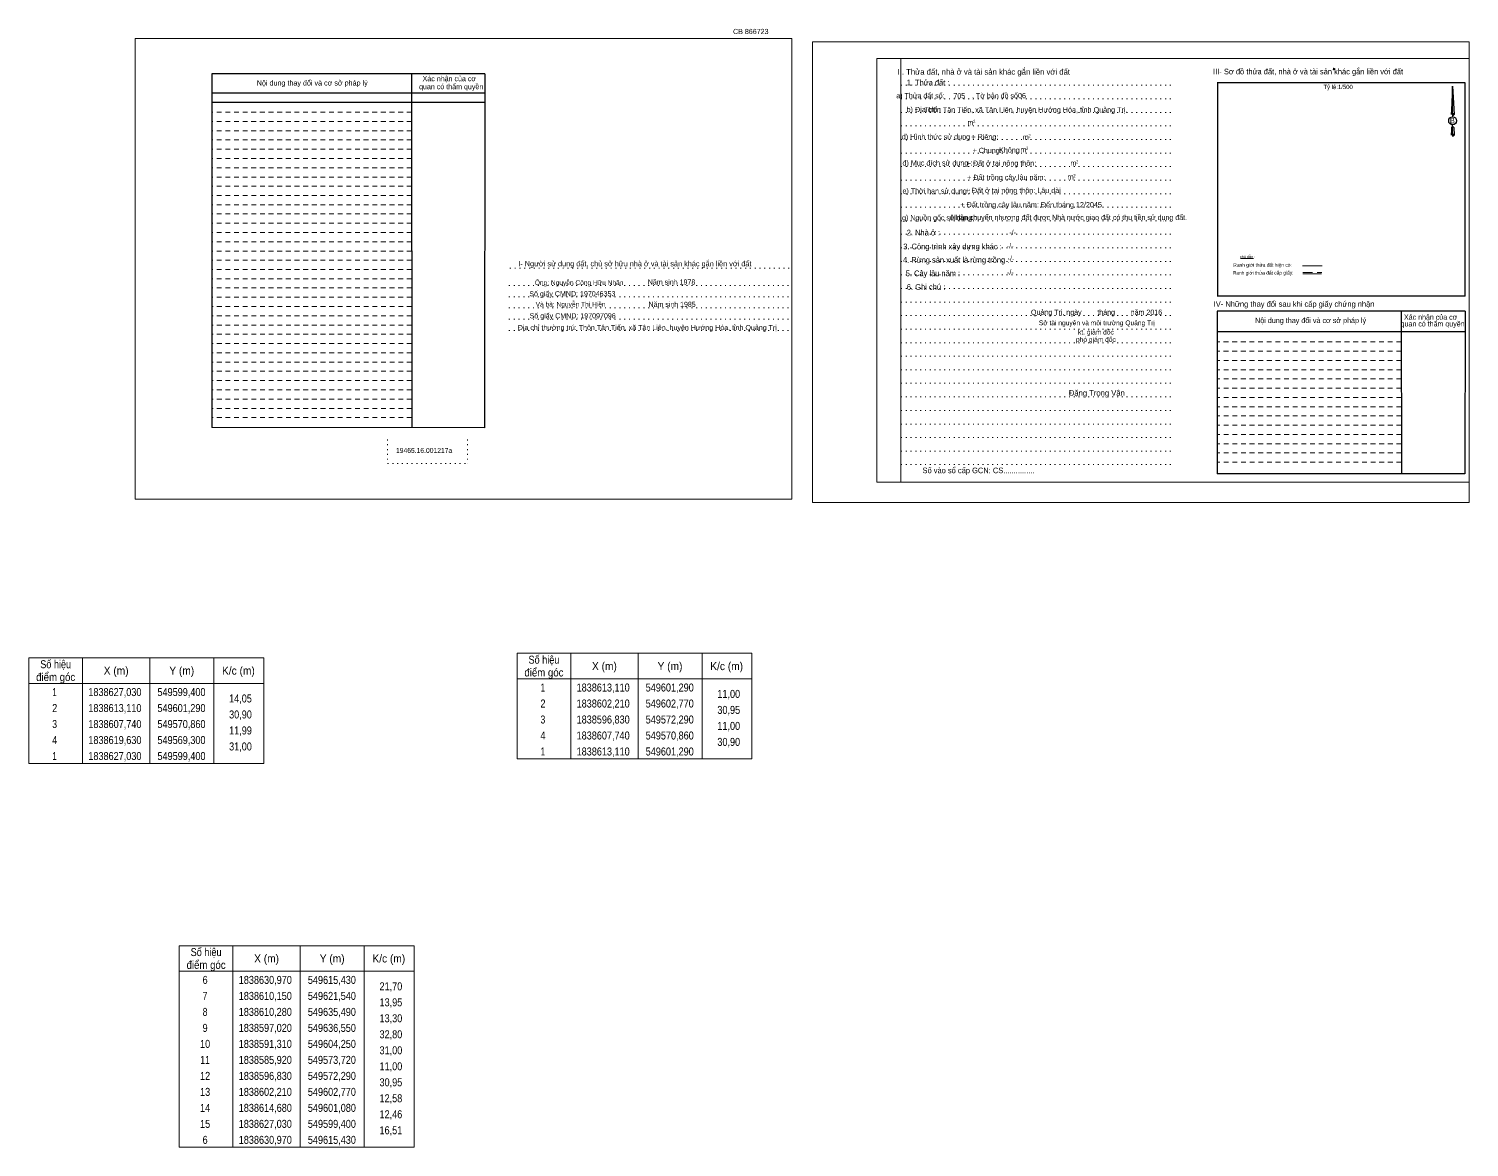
# Model space of a CAD drawing. Header units: metres. Extents: x 549048 to 550232, y 1838340 to 1838900.
# Drawn here: x 549781.6 to 550231.7, y 1838339.5 to 1838689.2 of the extents above; entities that cross this region are included whole.
import ezdxf
from ezdxf.enums import TextEntityAlignment as Align

# ---------------------------------------------------------------- set-up
doc = ezdxf.new("R2010")
doc.units = ezdxf.units.M
doc.header["$PDMODE"] = 32
doc.header["$PDSIZE"] = 0.5
for name, pattern in [('DOTTED', [1.5, 0.3, -1.2]), ('MEDIUM_DASHED', [4.5, 3, -1.5]), ('SHORT_DASHED', [2.7, 1.5, -1.2])]:
    doc.linetypes.add(name, pattern=pattern)
for name, color, linetype, lineweight in [('1', 7, 'DOTTED', 13), ('18', 7, 'Continuous', 25), ('2', 7, 'SHORT_DASHED', 13), ('28', 7, 'Continuous', 13), ('55', 7, 'Continuous', 13), ('63', 7, 'Continuous', 13)]:
    doc.layers.add(name, color=color, linetype=linetype, lineweight=lineweight)
doc.layers.add('40', color=7, linetype='Continuous')

msp = doc.modelspace()

# ---------------------------------------------------------------- linework, layer by layer
at = {"layer": '1', "linetype": 'Continuous'}
for p, q in [((550046.57, 1838679.93), (550231.67, 1838679.93)), ((550046.57, 1838679.93), (550046.57, 1838547.43)), ((550231.67, 1838679.93), (550231.67, 1838546.31)), ((550046.57, 1838547.43), (550231.67, 1838547.43))]:
    msp.add_line(p, q, dxfattribs=at)
at = {"layer": '1'}
for p, q in [((550054.07, 1838679.93), (550054.07, 1838547.43)), ((550054.07, 1838679.93), (550054.07, 1838547.43)), ((550054.13, 1838671.53), (550138.67, 1838671.53)), ((550054.13, 1838667.29), (550138.67, 1838667.29)), ((550054.13, 1838663.05), (550138.67, 1838663.05)), ((550054.13, 1838658.83), (550138.67, 1838658.83)), ((550054.13, 1838654.59), (550138.67, 1838654.59)), ((550054.13, 1838650.35), (550138.67, 1838650.35)), ((550054.13, 1838646.11), (550138.67, 1838646.11)), ((550054.13, 1838641.89), (550138.67, 1838641.89)), ((550054.13, 1838637.63), (550138.67, 1838637.63)), ((550054.13, 1838633.41), (550138.67, 1838633.41)), ((550054.13, 1838629.17), (550138.67, 1838629.17)), ((550054.13, 1838624.93), (550138.67, 1838624.93)), ((550054.13, 1838620.69), (550138.67, 1838620.69)), ((549931.91, 1838614.31), (550019.97, 1838614.31)), ((550054.13, 1838616.47), (550138.67, 1838616.47)), ((549931.63, 1838608.91), (550019.67, 1838608.91)), ((550054.13, 1838612.23), (550138.67, 1838612.23)), ((549931.63, 1838605.41), (550019.67, 1838605.41)), ((550054.13, 1838607.99), (550138.67, 1838607.99)), ((549931.63, 1838601.91), (550019.67, 1838601.91)), ((550054.13, 1838603.75), (550138.67, 1838603.75)), ((549931.63, 1838598.41), (550019.67, 1838598.41)), ((550054.13, 1838599.51), (550138.67, 1838599.51)), ((550054.13, 1838595.29), (550138.67, 1838595.29)), ((549931.63, 1838594.91), (550019.67, 1838594.91)), ((550054.13, 1838591.05), (550138.67, 1838591.05)), ((550054.13, 1838586.81), (550138.67, 1838586.81)), ((550054.13, 1838582.57), (550138.67, 1838582.57)), ((550054.13, 1838578.35), (550138.67, 1838578.35)), ((550054.13, 1838574.11), (550138.67, 1838574.11)), ((550054.13, 1838569.87), (550138.67, 1838569.87)), ((550054.13, 1838565.63), (550138.67, 1838565.63)), ((549893.69, 1838560.79), (549893.69, 1838553.27)), ((549918.67, 1838560.79), (549918.67, 1838553.27)), ((550054.13, 1838561.41), (550138.67, 1838561.41)), ((550054.13, 1838557.17), (550138.67, 1838557.17)), ((549893.69, 1838553.27), (549918.67, 1838553.27)), ((550054.13, 1838552.93), (550138.67, 1838552.93))]:
    msp.add_line(p, q, dxfattribs=at)
at = {"layer": '1', "linetype": 'Continuous'}
for points in [[(549814.79, 1838542.13), (550019.99, 1838542.13), (550019.99, 1838686.13), (549814.79, 1838686.13)], [(549814.79, 1838686.13), (550019.99, 1838686.13), (550019.99, 1838542.13), (549814.79, 1838542.13)], [(549814.79, 1838542.13), (550019.99, 1838542.13), (550019.99, 1838686.13), (549814.79, 1838686.13)], [(550026.47, 1838541.13), (550231.67, 1838541.13), (550231.67, 1838685.13), (550026.47, 1838685.13)], [(550054.07, 1838679.93), (550231.67, 1838679.93), (550231.67, 1838547.43), (550054.07, 1838547.43)]]:
    msp.add_lwpolyline(points, close=True, dxfattribs=at)
at = {"layer": '18'}
for p, q in [((550226.47, 1838671.23), (550226.95, 1838662.39)), ((550226.47, 1838671.23), (550226.95, 1838662.39)), ((550226.47, 1838671.23), (550226.95, 1838662.39)), ((550226.09, 1838663.77), (550226.01, 1838662.41)), ((550226.47, 1838662.69), (550226.47, 1838662.35)), ((550226.47, 1838662.35), (550226.47, 1838662.09)), ((550226.47, 1838662.09), (550226.47, 1838661.75)), ((550226.47, 1838662.09), (550226.47, 1838661.75)), ((550226.47, 1838662.09), (550226.47, 1838661.75)), ((550226.47, 1838658.77), (550226.47, 1838659.17)), ((550226.47, 1838658.77), (550226.47, 1838659.17)), ((550226.47, 1838658.77), (550226.47, 1838659.17)), ((550226.47, 1838658.77), (550226.83, 1838658.29)), ((550226.47, 1838658.77), (550226.83, 1838658.29)), ((550226.47, 1838658.77), (550226.83, 1838658.29)), ((550226.83, 1838658.29), (550226.95, 1838655.97)), ((550226.83, 1838658.29), (550226.95, 1838655.97)), ((550226.83, 1838658.29), (550226.95, 1838655.97)), ((550226.95, 1838662.39), (550226.95, 1838662.41)), ((550226.47, 1838656.27), (550226.47, 1838655.93)), ((550226.47, 1838655.93), (550226.47, 1838655.67)), ((550226.95, 1838655.97), (550226.95, 1838655.99))]:
    msp.add_line(p, q, dxfattribs=at)
for points in [[(550226.47, 1838662.69), (550226.47, 1838671.23), (550226.09, 1838663.77)], [(550226.47, 1838656.27), (550226.47, 1838658.77), (550226.15, 1838658.29), (550226.09, 1838657.35), (550226.01, 1838655.99)]]:
    msp.add_lwpolyline(points, dxfattribs=at)
for centre, start_param, end_param in [((550226.494, 1838662.368), 1.5707963, 3.074452), ((550226.494, 1838662.368), 0.0671406, 1.5707963), ((550226.494, 1838662.368), 4.712389, 6.2831853), ((550226.494, 1838655.948), 2.4910694, 3.0742784), ((550226.494, 1838655.948), 1.5707963, 2.4910694), ((550226.494, 1838655.948), 0.0671406, 1.5707963), ((550226.494, 1838655.948), 4.712389, 6.2831853)]:
    msp.add_ellipse(centre, major_axis=(0.454, 0), ratio=0.655448, start_param=start_param, end_param=end_param, dxfattribs=at)
msp.add_ellipse((550226.494, 1838660.43), major_axis=(0, 1.258), ratio=0.983453, dxfattribs=at)
at = {"layer": '2', "linetype": 'Continuous', "lineweight": 25}
for p, q in [((549924.05, 1838675.09), (549838.79, 1838675.09)), ((549838.79, 1838675.09), (549838.79, 1838564.57)), ((549901.21, 1838675.09), (549901.25, 1838564.49)), ((549924.05, 1838669.05), (549838.89, 1838669.05)), ((549924.05, 1838666.17), (549838.89, 1838666.17))]:
    msp.add_line(p, q, dxfattribs=at)
at = {"layer": '2'}
for p, q in [((549901.21, 1838663.11), (549838.77, 1838663.11)), ((549901.21, 1838660.21), (549838.77, 1838660.21)), ((549901.21, 1838660.21), (549838.79, 1838660.21)), ((549901.21, 1838657.31), (549838.79, 1838657.31)), ((549901.21, 1838654.43), (549838.79, 1838654.43)), ((549901.21, 1838651.53), (549838.79, 1838651.53)), ((549901.21, 1838648.63), (549838.79, 1838648.63)), ((549901.21, 1838645.75), (549838.79, 1838645.75)), ((549901.23, 1838642.85), (549838.79, 1838642.85)), ((549901.23, 1838639.97), (549838.79, 1838639.97)), ((549901.23, 1838637.07), (549838.79, 1838637.07)), ((549901.23, 1838634.17), (549838.79, 1838634.17)), ((549901.23, 1838631.29), (549838.79, 1838631.29)), ((549901.23, 1838628.39), (549838.79, 1838628.39)), ((549901.23, 1838625.49), (549838.79, 1838625.49)), ((549901.23, 1838622.61), (549838.79, 1838622.61)), ((549901.23, 1838619.71), (549838.79, 1838619.71)), ((549901.23, 1838616.83), (549838.79, 1838616.83)), ((549901.23, 1838613.93), (549838.79, 1838613.93)), ((549901.23, 1838611.03), (549838.79, 1838611.03)), ((549901.23, 1838608.15), (549838.79, 1838608.15)), ((549901.23, 1838605.25), (549838.79, 1838605.25)), ((549901.25, 1838602.35), (549838.79, 1838602.35)), ((549901.25, 1838599.47), (549838.79, 1838599.47)), ((549901.25, 1838596.57), (549838.79, 1838596.57)), ((549901.25, 1838593.67), (549838.79, 1838593.67)), ((549901.25, 1838590.79), (549838.79, 1838590.79)), ((549901.25, 1838587.89), (549838.79, 1838587.89)), ((550210.43, 1838588.39), (550152.87, 1838588.39)), ((549901.25, 1838585.01), (549838.79, 1838585.01)), ((549901.25, 1838582.11), (549838.79, 1838582.11)), ((550210.45, 1838585.51), (550152.87, 1838585.51)), ((550210.45, 1838582.61), (550152.87, 1838582.61)), ((549901.25, 1838579.21), (549838.79, 1838579.21)), ((550210.45, 1838579.71), (550152.87, 1838579.71)), ((549901.25, 1838576.33), (549838.79, 1838576.33)), ((549901.25, 1838573.43), (549838.79, 1838573.43)), ((550210.45, 1838576.83), (550152.87, 1838576.83)), ((550210.45, 1838573.93), (550152.87, 1838573.93)), ((549901.25, 1838570.53), (549838.79, 1838570.53)), ((550210.45, 1838571.03), (550152.87, 1838571.03)), ((550210.47, 1838568.15), (550152.87, 1838568.15)), ((549901.25, 1838567.65), (549838.79, 1838567.65)), ((550210.47, 1838565.25), (550152.87, 1838565.25)), ((550210.47, 1838562.37), (550152.87, 1838562.37)), ((550210.47, 1838559.47), (550152.87, 1838559.47)), ((550210.47, 1838556.57), (550152.87, 1838556.57)), ((550210.49, 1838553.69), (550152.87, 1838553.69))]:
    msp.add_line(p, q, dxfattribs=at)
at = {"layer": '2', "linetype": 'Continuous', "lineweight": 25}
msp.add_lwpolyline([(549924.05, 1838675.09), (549924.01, 1838564.45), (549838.79, 1838564.57)], dxfattribs=at)
at = {"layer": '28', "lineweight": 25}
for p, q in [((550153.01, 1838672.49), (550153.01, 1838605.85)), ((550230.45, 1838605.63), (550152.93, 1838605.63)), ((550210.43, 1838600.93), (550210.49, 1838550.05)), ((550230.39, 1838600.93), (550230.35, 1838550.05)), ((550230.37, 1838594.47), (550152.87, 1838594.47)), ((550230.35, 1838550.05), (550152.87, 1838550.05))]:
    msp.add_line(p, q, dxfattribs=at)
at = {"layer": '28', "linetype": 'SHORT_DASHED'}
msp.add_line((550210.43, 1838591.29), (550152.87, 1838591.29), dxfattribs=at)
at = {"layer": '28', "lineweight": 25}
for points in [[(550230.45, 1838605.63), (550230.45, 1838672.27), (550152.93, 1838672.27)], [(550230.39, 1838600.93), (550152.87, 1838600.93), (550152.87, 1838550.05)]]:
    msp.add_lwpolyline(points, dxfattribs=at)
at = {"layer": '28'}
msp.add_point((550189.41, 1838676.59), dxfattribs=at)
at = {"layer": '55'}
for p, q in [((550160.23, 1838617.33), (550164.27, 1838617.39)), ((550179.61, 1838615.07), (550185.71, 1838615.07)), ((550179.67, 1838612.59), (550185.53, 1838612.59)), ((550179.67, 1838612.59), (550185.53, 1838612.59))]:
    msp.add_line(p, q, dxfattribs=at)
at = {"layer": '55', "linetype": 'MEDIUM_DASHED'}
msp.add_line((550179.67, 1838613.03), (550185.67, 1838613.03), dxfattribs=at)
at = {"layer": '63'}
for p, q in [((549798.38, 1838492.53), (549798.38, 1838459.53)), ((549819.38, 1838492.53), (549819.38, 1838459.53)), ((549839.38, 1838492.53), (549839.38, 1838459.53)), ((549950.95, 1838493.95), (549950.95, 1838460.95)), ((549971.95, 1838493.95), (549971.95, 1838460.95)), ((549991.95, 1838493.95), (549991.95, 1838460.95)), ((549781.58, 1838484.53), (549854.98, 1838484.53)), ((549934.15, 1838485.95), (550007.55, 1838485.95)), ((549845.38, 1838402.54), (549845.38, 1838339.54)), ((549866.38, 1838402.54), (549866.38, 1838339.54)), ((549886.38, 1838402.54), (549886.38, 1838339.54)), ((549828.58, 1838394.54), (549901.98, 1838394.54))]:
    msp.add_line(p, q, dxfattribs=at)
for points in [[(549781.58, 1838492.53), (549854.98, 1838492.53), (549854.98, 1838459.53), (549781.58, 1838459.53)], [(549934.15, 1838493.95), (550007.55, 1838493.95), (550007.55, 1838460.95), (549934.15, 1838460.95)], [(549828.58, 1838402.54), (549901.98, 1838402.54), (549901.98, 1838339.54), (549828.58, 1838339.54)]]:
    msp.add_lwpolyline(points, close=True, dxfattribs=at)

# ---------------------------------------------------------------- texts
at = {"layer": '18'}
for s, height, p in [('II. Thửa đất, nhà ở và tài sản khác gắn liền với đất', 1.8, (550079.99, 1838674.83)), ('Sở tài nguyên và môi trường Quảng Trị', 1.5, (550115.32, 1838596.51)), ('kt. giám đốc', 1.5, (550115.03, 1838593.61)), ('phó giám đốc', 1.5, (550115.02, 1838591.3)), ('Đặng Trọng Vân', 1.782, (550115.315, 1838574.45))]:
    msp.add_text(s, height=height, dxfattribs=at).set_placement(p, align=Align.CENTER)
for s, height, width, p in [('1. Thửa đất :', 1.8, 0.85, (550062.575, 1838671.47)), ('a) Thửa đất số:              , Tờ bản đồ số : ', 1.65, 0.8, (550072.57, 1838667.46)), ('705', 1.65, 0.8, (550072.33, 1838667.41)), ('06', 1.65, 0.8, (550091.93, 1838667.47)), ('b) Địa chỉ : ', 1.65, 0.9, (550061.57, 1838663.13)), (' Thôn Tân Tiến, xã Tân Liên, huyện Hướng Hóa, tỉnh Quảng Trị.', 1.65, 0.85, (550092.865, 1838663.03)), (' m', 1.65, 0.85, (550075.525, 1838659.04)), ('2', 1, 0.75, (550077.015, 1838659.74)), ('B', 1.728, 0.85, (550226.415, 1838659.61)), ('d) Hình thức sử dụng :', 1.65, 0.85, (550065.665, 1838654.61)), ('+ Riêng: ', 1.65, 0.85, (550080.635, 1838654.57)), (' m', 1.65, 0.85, (550092.785, 1838654.51)), ('2', 1, 0.75, (550094.295, 1838655.23)), ('       + Chung:', 1.65, 0.8, (550078.905, 1838650.33)), ('Không', 1.65, 0.85, (550088.005, 1838650.45)), (' m', 1.65, 0.85, (550092.045, 1838650.61)), ('2', 1, 0.75, (550093.555, 1838651.33)), ('đ) Mục đích sử dụng :', 1.65, 0.85, (550065.495, 1838646.43)), ('+ Đất ở tại nông thôn:', 1.65, 0.85, (550085.535, 1838646.35)), (' m', 1.65, 0.85, (550107.665, 1838646.39)), ('2', 1, 0.75, (550109.175, 1838647.09)), ('+ Đất trồng cây lâu năm:', 1.65, 0.85, (550087.02, 1838641.91)), (' m', 1.65, 0.85, (550106.825, 1838642.06)), ('2', 1, 0.75, (550108.335, 1838642.76)), ('e) Thời hạn sử dụng :', 1.65, 0.8, (550065.26, 1838637.67)), ('+ Đất ở tại nông thôn: Lâu dài', 1.65, 0.85, (550089.2, 1838637.82)), ('g) Nguồn gốc sử dụng :', 1.65, 0.8, (550066.05, 1838629.31)), ('+ Đất trồng cây lâu năm: Đến tháng 12/2045', 1.65, 0.85, (550094.805, 1838633.37)), ('Nhận chuyển nhượng đất được Nhà nước giao đất có thu tiền sử dụng đất.', 1.65, 0.8, (550106.61, 1838629.39)), ('2. Nhà ở :', 1.8, 0.85, (550061.105, 1838624.57)), ('3. Công trình xây dựng khác :', 1.8, 0.85, (550070.22, 1838620.23)), ('4. Rừng sản xuất là rừng trồng :', 1.8, 0.85, (550071.355, 1838616.03)), ('5. Cây lâu năm :', 1.8, 0.85, (550064.1, 1838611.83)), ('6. Ghi chú :', 1.8, 0.9, (550061.945, 1838607.57)), ('Quảng Trị, ngày        tháng        năm 2016', 1.65, 0.8, (550115.225, 1838599.75)), ('19465.16.001217a', 1.55, 0.85, (549905.105, 1838556.59)), ('Số vào sổ cấp GCN: CS...............', 1.75, 0.8, (550078.34, 1838550.25))]:
    msp.add_text(s, height=height, dxfattribs=dict(at, width=width)).set_placement(p, align=Align.CENTER)
at = {"layer": '2'}
for s, height, width, p in [('Nội dung thay đổi và cơ sở pháp lý', 1.63, 0.9, (549870.15, 1838671.45)), ('Nội dung thay đổi và cơ sở pháp lý', 1.63, 0.9, (549870.15, 1838671.45)), (' quan có thẩm quyền', 1.63, 0.85, (549913.255, 1838670.29)), (' quan có thẩm quyền', 1.63, 0.85, (549913.255, 1838670.29)), ('Xác nhận của cơ', 1.63, 0.85, (549912.985, 1838672.79)), ('Xác nhận của cơ', 1.63, 0.85, (549912.985, 1838672.79)), ('Tỷ lệ:1/500', 1.35, 0.9, (550190.71, 1838670.33))]:
    msp.add_text(s, height=height, dxfattribs=dict(at, width=width)).set_placement(p, align=Align.CENTER)
at = {"layer": '28'}
for s, height, p in [('III- Sơ đồ thửa đất, nhà ở và tài sản khác gắn liền với đất', 1.75, (550181.33, 1838674.95)), ('I- Người sử dụng đất, chủ sở hữu nhà ở và tài sản khác gắn liền với đất', 1.653, (549970.955, 1838614.93)), ('Ông: Nguyễn Công Hữu Nhân', 1.49, (549953.535, 1838609.08)), ('Và bà: Nguyễn Thị Hiền', 1.49, (549950.88, 1838602.33)), ('IV- Những thay đổi sau khi cấp giấy chứng nhận', 1.75, (550176.955, 1838602.27))]:
    msp.add_text(s, height=height, dxfattribs=at).set_placement(p, align=Align.CENTER)
for s, height, width, p in [('-/-', 1.65, 0.85, (550088.225, 1838620.49)), ('-/-', 1.65, 0.85, (550088.985, 1838624.67)), ('-/-', 1.65, 0.85, (550088.485, 1838616.53)), ('-/-', 1.65, 0.85, (550088.285, 1838612.21)), ('Năm sinh 1978', 1.61, 0.9, (549982.42, 1838609.22)), ('Số giấy CMND: 197046353', 1.61, 0.9, (549951.43, 1838605.55)), ('Số giấy CMND: 197097096', 1.61, 0.9, (549951.52, 1838598.66)), ('Năm sinh 1985', 1.61, 0.85, (549982.605, 1838602.23)), ('Xác nhận của cơ', 1.65, 0.8, (550219.625, 1838598.23)), ('Địa chỉ thường trú: Thôn Tân Tiến, xã Tân Liên, huyện Hướng Hóa, tỉnh Quảng Trị', 1.61, 0.9, (549974.86, 1838594.98)), ('Nội dung thay đổi và cơ sở pháp lý', 1.65, 0.85, (550182.12, 1838597.19)), (' quan có thẩm quyền', 1.65, 0.8, (550219.935, 1838596.13))]:
    msp.add_text(s, height=height, dxfattribs=dict(at, width=width)).set_placement(p, align=Align.CENTER)
at = {"layer": '40', "width": 0.85}
msp.add_text('CB 866723', height=1.63, dxfattribs=at).set_placement((550007.19, 1838687.53), align=Align.CENTER)
at = {"layer": '55'}
msp.add_text('chú dẫn :', height=0.8282, rotation=359.974, dxfattribs=at).set_placement((550162.39, 1838617.529), align=Align.CENTER)
at = {"layer": '55', "width": 0.8}
for s, height, p in [('Ranh giới thửa đất cấp giấy:', 1.123, (550167.299, 1838612.328)), ('Ranh giới thửa đất hiện có:', 1.128, (550167.099, 1838614.788))]:
    msp.add_text(s, height=height, rotation=0.135, dxfattribs=at).set_placement(p, align=Align.CENTER)
at = {"layer": '63'}
for s, width, p in [('Số hiệu', 0.85, (549789.98, 1838489.28)), ('Số hiệu', 0.85, (549942.55, 1838490.7)), ('điểm góc', 0.9, (549789.98, 1838485.28)), ('X (m)', 0.95, (549808.88, 1838487.28)), ('Y (m)', 0.95, (549829.375, 1838487.28)), ('K/c (m)', 0.95, (549847.08, 1838487.28)), ('điểm góc', 0.9, (549942.55, 1838486.7)), ('X (m)', 0.95, (549961.45, 1838488.7)), ('Y (m)', 0.95, (549981.945, 1838488.7)), ('K/c (m)', 0.95, (549999.65, 1838488.7)), (' 1', 0.75, (549789.275, 1838480.58)), ('1838627,030', 0.85, (549808.48, 1838480.58)), ('549599,400', 0.85, (549829.285, 1838480.58)), (' 1', 0.75, (549941.845, 1838482)), ('1838613,110', 0.85, (549961.05, 1838482)), ('549601,290', 0.85, (549981.855, 1838482)), (' 2', 0.85, (549941.85, 1838477)), ('1838602,210', 0.85, (549961.05, 1838477)), ('549602,770', 0.85, (549981.855, 1838477)), (' 2', 0.85, (549789.28, 1838475.58)), ('1838613,110', 0.85, (549808.48, 1838475.58)), ('549601,290', 0.85, (549829.285, 1838475.58)), (' 3', 0.8, (549941.85, 1838472)), ('1838596,830', 0.85, (549961.05, 1838472)), ('549572,290', 0.85, (549981.855, 1838472)), (' 3', 0.8, (549789.28, 1838470.58)), ('1838607,740', 0.85, (549808.48, 1838470.58)), ('549570,860', 0.85, (549829.285, 1838470.58)), (' 4', 0.85, (549941.845, 1838467)), ('1838607,740', 0.85, (549961.05, 1838467)), ('549570,860', 0.85, (549981.855, 1838467)), (' 4', 0.85, (549789.275, 1838465.58)), ('1838619,630', 0.85, (549808.48, 1838465.58)), ('549569,300', 0.85, (549829.285, 1838465.58)), (' 1', 0.75, (549789.275, 1838460.58)), ('1838627,030', 0.85, (549808.48, 1838460.58)), ('549599,400', 0.85, (549829.285, 1838460.58)), (' 1', 0.75, (549941.845, 1838462)), ('1838613,110', 0.85, (549961.05, 1838462)), ('549601,290', 0.85, (549981.855, 1838462)), ('Số hiệu', 0.85, (549836.98, 1838399.29)), ('điểm góc', 0.9, (549836.98, 1838395.29)), ('X (m)', 0.95, (549855.88, 1838397.29)), ('Y (m)', 0.95, (549876.375, 1838397.29)), ('K/c (m)', 0.95, (549894.08, 1838397.29)), (' 6', 0.85, (549836.28, 1838390.59)), ('1838630,970', 0.85, (549855.48, 1838390.59)), ('549615,430', 0.85, (549876.285, 1838390.59)), ('1838610,150', 0.85, (549855.48, 1838385.59)), ('549621,540', 0.85, (549876.285, 1838385.59)), (' 7', 0.8, (549836.28, 1838385.59)), (' 8', 0.8, (549836.28, 1838380.59)), ('1838610,280', 0.85, (549855.48, 1838380.59)), ('549635,490', 0.85, (549876.285, 1838380.59)), (' 9', 0.85, (549836.275, 1838375.59)), ('1838597,020', 0.85, (549855.48, 1838375.59)), ('549636,550', 0.85, (549876.285, 1838375.59)), (' 10', 0.85, (549836.275, 1838370.59)), ('1838591,310', 0.85, (549855.48, 1838370.59)), ('549604,250', 0.85, (549876.285, 1838370.59)), (' 11', 0.8, (549836.275, 1838365.59)), ('1838585,920', 0.85, (549855.48, 1838365.59)), ('549573,720', 0.85, (549876.285, 1838365.59)), (' 12', 0.85, (549836.28, 1838360.59)), ('1838596,830', 0.85, (549855.48, 1838360.59)), ('549572,290', 0.85, (549876.285, 1838360.59)), (' 13', 0.85, (549836.28, 1838355.59)), ('1838602,210', 0.85, (549855.48, 1838355.59)), ('549602,770', 0.85, (549876.285, 1838355.59)), (' 14', 0.85, (549836.275, 1838350.59)), ('1838614,680', 0.85, (549855.48, 1838350.59)), ('549601,080', 0.85, (549876.285, 1838350.59)), (' 15', 0.85, (549836.28, 1838345.59)), ('1838627,030', 0.85, (549855.48, 1838345.59)), ('549599,400', 0.85, (549876.285, 1838345.59)), (' 6', 0.85, (549836.28, 1838340.59)), ('1838630,970', 0.85, (549855.48, 1838340.59)), ('549615,430', 0.85, (549876.285, 1838340.59))]:
    msp.add_text(s, height=2.5, dxfattribs=dict(at, width=width)).set_placement(p, align=Align.CENTER)
at = {"layer": '63', "width": 0.85}
for s, p in [('14,05', (549851.28, 1838478.58)), ('11,00', (550003.85, 1838480)), ('30,90', (549851.28, 1838473.58)), ('30,95', (550003.85, 1838475)), ('11,99', (549851.28, 1838468.58)), ('11,00', (550003.85, 1838470)), ('31,00', (549851.28, 1838463.58)), ('30,90', (550003.85, 1838465)), ('21,70', (549898.28, 1838388.59)), ('13,95', (549898.28, 1838383.59)), ('13,30', (549898.28, 1838378.59)), ('32,80', (549898.28, 1838373.59)), ('31,00', (549898.28, 1838368.59)), ('11,00', (549898.28, 1838363.59)), ('30,95', (549898.28, 1838358.59)), ('12,58', (549898.28, 1838353.59)), ('12,46', (549898.28, 1838348.59)), ('16,51', (549898.28, 1838343.59))]:
    msp.add_text(s, height=2.5, dxfattribs=at).set_placement(p, align=Align.RIGHT)

doc.saveas('drawing.dxf')
